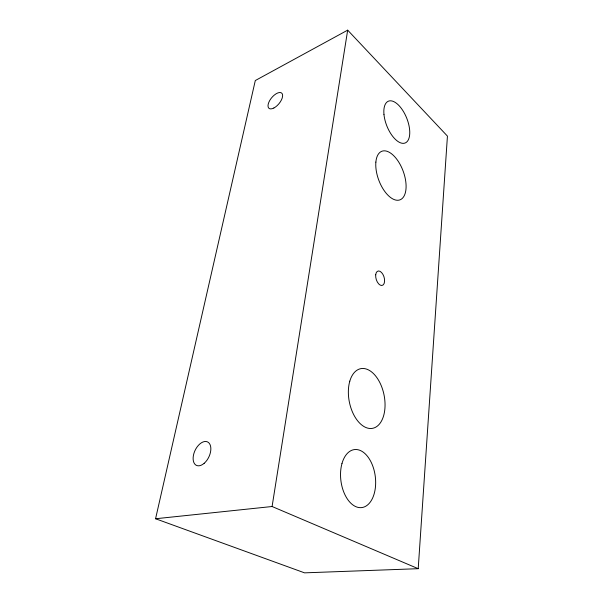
<?xml version="1.0" encoding="UTF-8"?>
<svg xmlns="http://www.w3.org/2000/svg" width="603" height="603" viewBox="0 0 603 603"><rect width="100%" height="100%" fill="white"/><g stroke="black" fill="none" stroke-linecap="round" stroke-linejoin="round"><path stroke-width="0.9" d="M418.211 568.689L447.434 136.105L347.675 30.15L255.303 80.538L155.566 518.746L304.56 572.85L418.211 568.689L272.089 506.512L155.566 518.746M272.089 506.512L347.675 30.15M383.96 114.344A22.515 10.673 68.2 0 0 404.817 143.107A22.515 10.673 68.2 0 0 401.628 108.774A22.515 10.673 68.2 0 0 383.96 114.344M375.707 274.802A7.492 4.093 73.1 0 0 381.782 285.483A7.492 4.093 73.1 0 0 382.92 274.38A7.492 4.093 73.1 0 0 375.707 274.802M375.873 162.101A25.929 12.995 69.6 0 0 396.88 200.241A25.929 12.995 69.6 0 0 400.053 164.325A25.929 12.995 69.6 0 0 375.873 162.101M341.969 463.564A29.223 17.314 82.8 0 0 360.127 507.658A29.223 17.314 82.8 0 0 372.194 464.544A29.223 17.314 82.8 0 0 341.969 463.564M349.8 381.179A30.406 17.698 78.7 0 0 368.976 428.386A30.406 17.698 78.7 0 0 381.352 385.935A30.406 17.698 78.7 0 0 349.8 381.179M273.852 108.012A9.934 4.726 -50.2 0 0 282.257 93.812A9.934 4.726 -50.2 0 0 269.843 100.294A9.934 4.726 -50.2 0 0 273.852 108.012M204.168 463.308A12.987 7.643 -64.6 0 0 208.344 442.391A12.987 7.643 -64.6 0 0 193.45 455.235A12.987 7.643 -64.6 0 0 204.168 463.308"/></g></svg>
